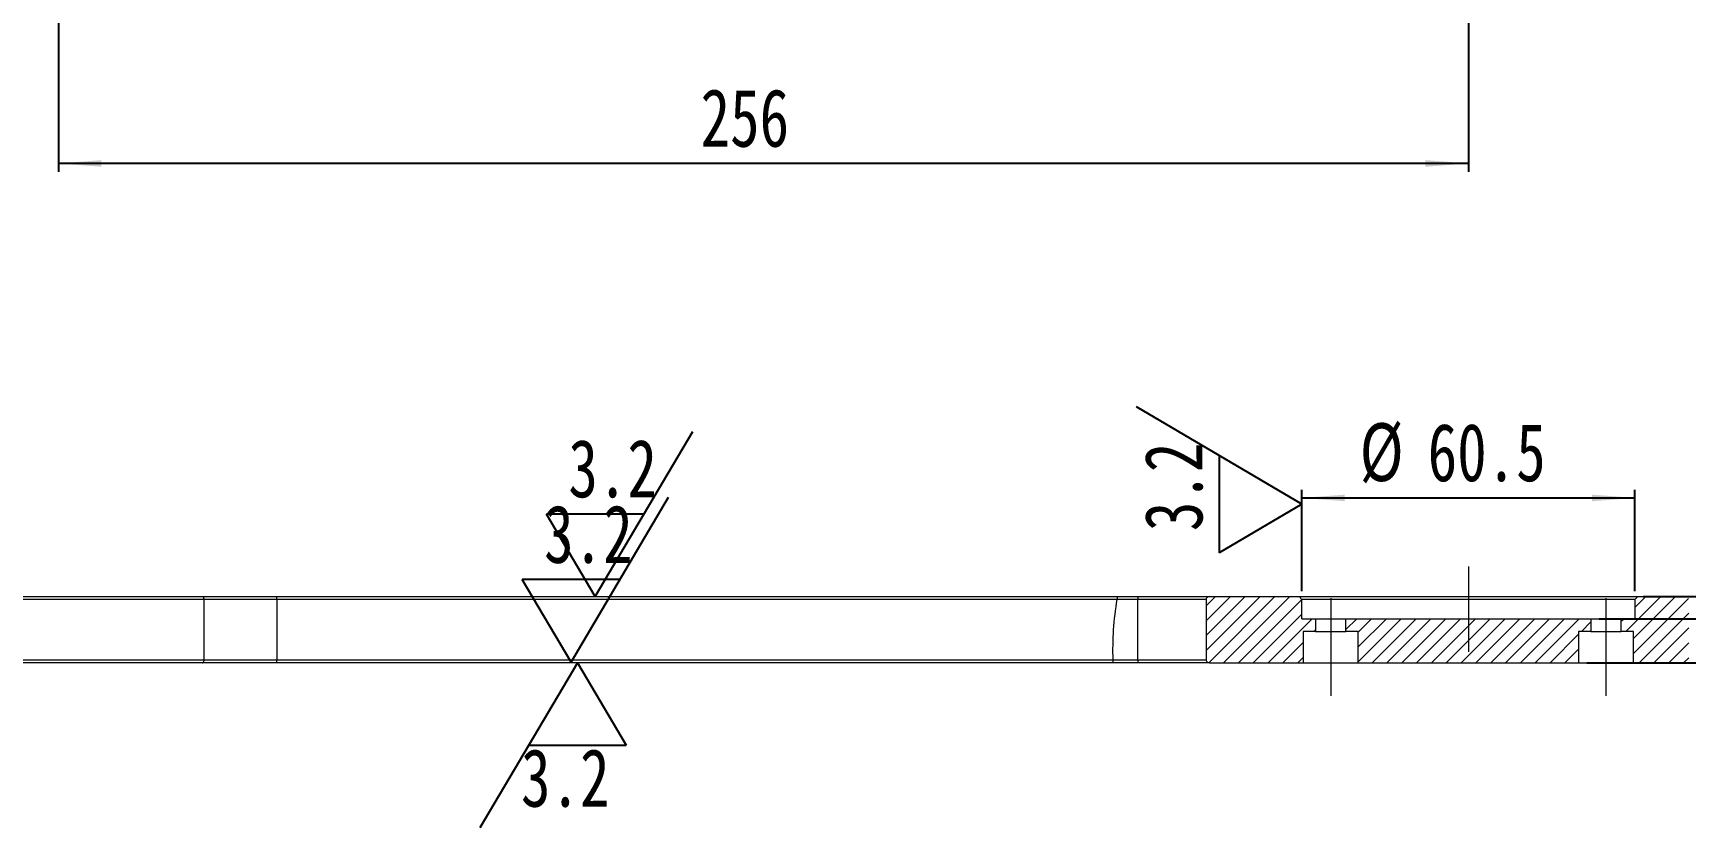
# Model space of a CAD drawing. Header units: millimetres. Extents: x 12 to 1160, y 8 to 1479.
# Drawn here: x 277 to 777, y 767 to 1008 of the extents above; entities that cross this region are included whole.
import ezdxf

# ---------------------------------------------------------------- set-up
doc = ezdxf.new("R2010")
doc.units = ezdxf.units.MM
doc.linetypes.add('SLD-中心线', pattern=[34.29, 30.48, -1.27, 1.27, -1.27])
doc.linetypes.add('SLD-实线', pattern=[0])
doc.layers.add('标注层', color=96, linetype='SLD-实线')
doc.styles.add('SLDTEXTSTYLE3', font='HYSWLONGFANGSONG.TTF')
doc.dimstyles.new('SLDDIMSTYLE1', dxfattribs={"dimtxt": 17.5, "dimasz": 13, "dimexe": 0, "dimexo": 0.0625, "dimgap": 4.375, "dimtad": 1, "dimlfac": 3, "dimrnd": 1e-09, "dimzin": 12, "dimdsep": 46, "dimtxsty": 'SLDTEXTSTYLE3', "dimsah": 1, "dimcen": 0.09, "dimadec": 0, "dimazin": 3, "dimtfac": 1, "dimtofl": 0, "dimtmove": 0, "dimatfit": 3, "dimfxl": 0, "dimfrac": 2, "dimtolj": 1, "dimtzin": 12, "dimarcsym": 0})
doc.dimstyles.new('SLDDIMSTYLE2', dxfattribs={"dimtxt": 17.5, "dimasz": 13, "dimexe": 0, "dimexo": 0.0625, "dimgap": 4.375, "dimtad": 1, "dimdec": 3, "dimlfac": 3, "dimrnd": 1e-09, "dimzin": 12, "dimdsep": 46, "dimtxsty": 'SLDTEXTSTYLE3', "dimsah": 1, "dimcen": 0.09, "dimadec": 0, "dimazin": 3, "dimtfac": 1, "dimtdec": 3, "dimtofl": 0, "dimtmove": 0, "dimatfit": 3, "dimfxl": 0, "dimfrac": 2, "dimtolj": 1, "dimtzin": 12, "dimarcsym": 0})
doc.dimstyles.new('SLDDIMSTYLE6', dxfattribs={"dimtxt": 17.5, "dimasz": 13, "dimexe": 0, "dimexo": 0.0625, "dimgap": 4.375, "dimtad": 1, "dimlfac": 3, "dimrnd": 1e-09, "dimzin": 12, "dimdsep": 46, "dimtxsty": 'SLDTEXTSTYLE3', "dimsah": 1, "dimcen": 0.09, "dimadec": 0, "dimazin": 3, "dimtol": 1, "dimtp": 0.5, "dimtfac": 1, "dimtmove": 0, "dimatfit": 0, "dimfxl": 0, "dimfrac": 2, "dimtolj": 1, "dimtzin": 0, "dimarcsym": 0})

# ---------------------------------------------------------------- blocks, each defined once
blk = doc.blocks.new('_D_1')
at = {"layer": '标注层'}
for p, q in [((284.86, 1153.17), (284.86, 965.67)), ((711.52, 1153.17), (711.52, 965.67)), ((711.52, 968.17), (284.86, 968.17))]:
    blk.add_line(p, q, dxfattribs=at)
for points in [[(284.86, 968.17), (297.86, 967.17), (297.86, 969.17)], [(711.52, 968.17), (698.52, 969.17), (698.52, 967.17)]]:
    blk.add_solid(points, dxfattribs=at)
at = {"layer": '标注层', "insert": (479.19, 990.73, 0.17), "char_height": 17.5, "attachment_point": 1, "style": 'SLDTEXTSTYLE3'}
blk.add_mtext('256', dxfattribs=at)
blk = doc.blocks.new('_D_32')
at = {"layer": '标注层'}
for p, q in [((823.74, 837.07), (823.74, 883.58)), ((764.44, 837.07), (826.24, 837.07)), ((823.74, 830.4), (823.74, 837.07)), ((751.11, 830.4), (826.24, 830.4)), ((823.74, 830.4), (823.74, 810.4))]:
    blk.add_line(p, q, dxfattribs=at)
for points in [[(823.74, 837.07), (824.74, 850.07), (822.74, 850.07)], [(823.74, 830.4), (822.74, 817.4), (824.74, 817.4)]]:
    blk.add_solid(points, dxfattribs=at)
at = {"layer": '标注层', "attachment_point": 1, "rotation": 90, "style": 'SLDTEXTSTYLE3'}
for s, insert, char_height in [('0.10', (795.36, 865.16, 0.17), 10.5), ('0', (808.42, 865.16, 0.17), 10.5), ('+', (795.36, 858.7, 0.17), 10.5), ('4', (801.18, 835.71, 0.17), 17.5)]:
    blk.add_mtext(s, dxfattribs=dict(at, insert=insert, char_height=char_height))
blk = doc.blocks.new('_D_33')
at = {"layer": '标注层'}
for p, q in [((861.04, 837.07), (861.04, 894.72)), ((764.44, 837.07), (863.54, 837.07)), ((861.04, 837.07), (861.04, 817.07)), ((747.36, 817.07), (863.54, 817.07)), ((861.04, 817.07), (861.04, 797.07))]:
    blk.add_line(p, q, dxfattribs=at)
for points in [[(861.04, 837.07), (862.04, 850.07), (860.04, 850.07)], [(861.04, 817.07), (860.04, 804.07), (862.04, 804.07)]]:
    blk.add_solid(points, dxfattribs=at)
at = {"layer": '标注层', "attachment_point": 1, "rotation": 90, "style": 'SLDTEXTSTYLE3'}
for s, insert, char_height in [('0.10', (832.65, 876.3, 0.17), 10.5), ('0', (845.72, 876.3, 0.17), 10.5), ('+', (832.65, 869.84, 0.17), 10.5), ('12', (838.48, 839.16, 0.17), 17.5)]:
    blk.add_mtext(s, dxfattribs=dict(at, insert=insert, char_height=char_height))
blk = doc.blocks.new('_D_34')
at = {"layer": '标注层'}
for p, q in [((661.11, 838.74), (661.11, 869.44)), ((661.11, 866.94), (761.94, 866.94)), ((761.94, 838.74), (761.94, 869.44))]:
    blk.add_line(p, q, dxfattribs=at)
for points in [[(661.11, 866.94), (674.11, 865.94), (674.11, 867.94)], [(761.94, 866.94), (748.94, 867.94), (748.94, 865.94)]]:
    blk.add_solid(points, dxfattribs=at)
at = {"layer": '标注层', "char_height": 17.5, "attachment_point": 1, "style": 'SLDTEXTSTYLE3'}
for s, insert in [('%%c', (678.64, 889.57, 0.17)), ('60.5', (699.21, 889.5, 0.17))]:
    blk.add_mtext(s, dxfattribs=dict(at, insert=insert))
blk = doc.blocks.new('SW_SFSYMBOL_2')
at = {"layer": '标注层', "color": 0}
for p, q in [((8.15, -25), (37.64, 25)), ((8.15, -25), (-6.6, 0)), ((22.9, 0), (-6.6, 0))]:
    blk.add_line(p, q, dxfattribs=at)
at = {"layer": '标注层', "color": 0, "insert": (0, 22.56), "char_height": 17.5, "attachment_point": 1, "style": 'SLDTEXTSTYLE3'}
blk.add_mtext('3.2', dxfattribs=at)
blk = doc.blocks.new('SW_SFSYMBOL_3')
at = {"layer": '标注层', "color": 0}
for p, q in [((8.15, -25), (37.64, 25)), ((8.15, -25), (-6.6, 0)), ((22.9, 0), (-6.6, 0))]:
    blk.add_line(p, q, dxfattribs=at)
at = {"layer": '标注层', "color": 0, "insert": (0, 22.56), "char_height": 17.5, "attachment_point": 1, "style": 'SLDTEXTSTYLE3'}
blk.add_mtext('3.2', dxfattribs=at)
blk = doc.blocks.new('SW_SFSYMBOL_4')
at = {"layer": '标注层', "color": 0}
for p, q in [((17.04, 48.64), (-12.46, -1.36)), ((17.04, 48.64), (31.78, 23.64)), ((2.29, 23.64), (31.78, 23.64))]:
    blk.add_line(p, q, dxfattribs=at)
at = {"layer": '标注层', "color": 0, "insert": (0, 22.56), "char_height": 17.5, "attachment_point": 1, "style": 'SLDTEXTSTYLE3'}
blk.add_mtext('3.2', dxfattribs=at)
blk = doc.blocks.new('SW_SFSYMBOL_5')
at = {"layer": '标注层', "color": 0}
for p, q in [((25, 8.15), (-25, 37.64)), ((0, 22.9), (0, -6.6)), ((25, 8.15), (0, -6.6))]:
    blk.add_line(p, q, dxfattribs=at)
at = {"layer": '标注层', "color": 0, "insert": (-22.56, 0), "char_height": 17.5, "attachment_point": 1, "rotation": 90, "style": 'SLDTEXTSTYLE3'}
blk.add_mtext('3.2', dxfattribs=at)

msp = doc.modelspace()

# ---------------------------------------------------------------- hatches: boundary and pattern name
at = {"linetype": 'SLD-实线', "lineweight": 0}
h = msp.add_hatch(dxfattribs=at)
h.set_pattern_fill('ANSI31', style=0)
edge = h.paths.add_edge_path(flags=0)
edge.add_spline(control_points=[(603.94308, 817.90417), (603.94655, 817.81083), (603.95023, 817.71621), (603.9538, 817.62815), (603.95736, 817.54008), (603.9609, 817.45614), (603.96407, 817.38327), (603.96723, 817.31042), (603.97009, 817.24663), (603.97234, 817.1972), (603.9746, 817.14781), (603.9763, 817.1114), (603.97725, 817.091), (603.97788, 817.07764), (603.9782, 817.07083), (603.9782, 817.07083)], knot_values=[0, 0, 0, 0, 0.000168123, 0.000168123, 0.000168123, 0.000336247, 0.000336247, 0.000336247, 0.000504347, 0.000504347, 0.000504347, 0.000672315, 0.000672315, 0.000672315, 0.000781415, 0.000781415, 0.000781415, 0.000781415], weights=[1, 1, 1, 1, 1, 1, 1, 1, 1, 1, 1, 1, 1, 1, 1, 1], degree=3, periodic=0)
edge.add_spline(control_points=[(603.9782, 817.07083), (603.9782, 817.07083), (603.97744, 817.08691), (603.97601, 817.11773), (603.97457, 817.14855), (603.97243, 817.19496), (603.96981, 817.25311), (603.9672, 817.3113), (603.96405, 817.38283), (603.96069, 817.46181), (603.95734, 817.54086), (603.95369, 817.62954), (603.95011, 817.72052), (603.94774, 817.7806), (603.94537, 817.84257), (603.94308, 817.90417)], knot_values=[0, 0, 0, 0, 0.000167755, 0.000167755, 0.000167755, 0.000335504, 0.000335504, 0.000335504, 0.000503347, 0.000503347, 0.000503347, 0.000671358, 0.000671358, 0.000671358, 0.000781415, 0.000781415, 0.000781415, 0.000781415], weights=[1, 1, 1, 1, 1, 1, 1, 1, 1, 1, 1, 1, 1, 1, 1, 1], degree=3, periodic=0)
edge.add_spline(control_points=[(603.94308, 817.90417), (603.82003, 821.21176), (603.88964, 824.55826), (604.14328, 827.90417)], knot_values=[0.796108598, 0.796108598, 0.796108598, 0.796108598, 0.811451746, 0.811451746, 0.811451746, 0.811451746], weights=[1, 1, 1, 1], degree=3, periodic=0)
edge.add_spline(control_points=[(604.14328, 827.90417), (604.148, 827.96639), (604.15281, 828.02899), (604.15753, 828.08966), (604.16461, 828.18054), (604.17164, 828.26911), (604.17801, 828.34805), (604.18436, 828.42673), (604.19021, 828.498), (604.19502, 828.55598), (604.19982, 828.61386), (604.20371, 828.66008), (604.2063, 828.69078), (604.20889, 828.72148), (604.21026, 828.7375), (604.21026, 828.7375)], knot_values=[0, 0, 0, 0, 0.000112324, 0.000112324, 0.000112324, 0.000281951, 0.000281951, 0.000281951, 0.000451007, 0.000451007, 0.000451007, 0.000619777, 0.000619777, 0.000619777, 0.000788565, 0.000788565, 0.000788565, 0.000788565], weights=[1, 1, 1, 1, 1, 1, 1, 1, 1, 1, 1, 1, 1, 1, 1, 1], degree=3, periodic=0)
edge.add_spline(control_points=[(604.21026, 828.7375), (604.21026, 828.7375), (604.20969, 828.73084), (604.20858, 828.71775), (604.20687, 828.69754), (604.2038, 828.66129), (604.19969, 828.61206), (604.19556, 828.56268), (604.19027, 828.49886), (604.18433, 828.42597), (604.17838, 828.353), (604.17162, 828.2689), (604.16466, 828.18068), (604.15771, 828.09246), (604.15037, 827.99768), (604.14328, 827.90417)], knot_values=[0, 0, 0, 0, 0.000108854, 0.000108854, 0.000108854, 0.000278398, 0.000278398, 0.000278398, 0.000448452, 0.000448452, 0.000448452, 0.000618679, 0.000618679, 0.000618679, 0.000788895, 0.000788895, 0.000788895, 0.000788895], weights=[1, 1, 1, 1, 1, 1, 1, 1, 1, 1, 1, 1, 1, 1, 1, 1], degree=3, periodic=0)
edge.add_spline(control_points=[(604.14328, 827.90417), (603.88964, 824.55826), (603.82003, 821.21176), (603.94308, 817.90417)], knot_values=[0.188548254, 0.188548254, 0.188548254, 0.188548254, 0.203891402, 0.203891402, 0.203891402, 0.203891402], weights=[1, 1, 1, 1], degree=3, periodic=0)
edge.add_spline(control_points=[(603.94308, 817.90417), (603.94655, 817.81083), (603.95023, 817.71621), (603.9538, 817.62815), (603.95736, 817.54008), (603.9609, 817.45614), (603.96407, 817.38327), (603.96723, 817.31042), (603.97009, 817.24663), (603.97234, 817.1972), (603.9746, 817.14781), (603.9763, 817.1114), (603.97725, 817.091), (603.97788, 817.07764), (603.9782, 817.07083), (603.9782, 817.07083)], knot_values=[0, 0, 0, 0, 0.000168123, 0.000168123, 0.000168123, 0.000336247, 0.000336247, 0.000336247, 0.000504347, 0.000504347, 0.000504347, 0.000672315, 0.000672315, 0.000672315, 0.000781415, 0.000781415, 0.000781415, 0.000781415], weights=[1, 1, 1, 1, 1, 1, 1, 1, 1, 1, 1, 1, 1, 1, 1, 1], degree=3, periodic=0)
edge.add_spline(control_points=[(603.9782, 817.07083), (603.9782, 817.07083), (603.97744, 817.08691), (603.97601, 817.11773), (603.97457, 817.14855), (603.97243, 817.19496), (603.96981, 817.25311), (603.9672, 817.3113), (603.96405, 817.38283), (603.96069, 817.46181), (603.95734, 817.54086), (603.95369, 817.62954), (603.95011, 817.72052), (603.94774, 817.7806), (603.94537, 817.84257), (603.94308, 817.90417)], knot_values=[0, 0, 0, 0, 0.000167755, 0.000167755, 0.000167755, 0.000335504, 0.000335504, 0.000335504, 0.000503347, 0.000503347, 0.000503347, 0.000671358, 0.000671358, 0.000671358, 0.000781415, 0.000781415, 0.000781415, 0.000781415], weights=[1, 1, 1, 1, 1, 1, 1, 1, 1, 1, 1, 1, 1, 1, 1, 1], degree=3, periodic=0)
edge.add_spline(control_points=[(603.94308, 817.90417), (603.71757, 823.96566), (604.13911, 830.15785), (605.15458, 836.2375)], knot_values=[0.796108598, 0.796108598, 0.796108598, 0.796108598, 0.824226459, 0.824226459, 0.824226459, 0.824226459], weights=[1, 1, 1, 1], degree=3, periodic=0)
edge.add_spline(control_points=[(605.15458, 836.2375), (605.17033, 836.33183), (605.18645, 836.42744), (605.20159, 836.51642), (605.21673, 836.60542), (605.2313, 836.69027), (605.24401, 836.76378), (605.25664, 836.83685), (605.26778, 836.90076), (605.27637, 836.9499), (605.28485, 836.99835), (605.29108, 837.03379), (605.29447, 837.05305), (605.29655, 837.06484), (605.29761, 837.07083), (605.29761, 837.07083)], knot_values=[0, 0, 0, 0, 0.000172145, 0.000172145, 0.000172145, 0.000344349, 0.000344349, 0.000344349, 0.000515558, 0.000515558, 0.000515558, 0.000684387, 0.000684387, 0.000684387, 0.000786761, 0.000786761, 0.000786761, 0.000786761], weights=[1, 1, 1, 1, 1, 1, 1, 1, 1, 1, 1, 1, 1, 1, 1, 1], degree=3, periodic=0)
edge.add_spline(control_points=[(605.29761, 837.07083), (605.29761, 837.07083), (605.29483, 837.05507), (605.28953, 837.02494), (605.28423, 836.99481), (605.27628, 836.9495), (605.26642, 836.89287), (605.25648, 836.83585), (605.24433, 836.76582), (605.23104, 836.68855), (605.21755, 836.61017), (605.20253, 836.52222), (605.18725, 836.43185), (605.17651, 836.36839), (605.16547, 836.30274), (605.15458, 836.2375)], knot_values=[0, 0, 0, 0, 0.00016602, 0.00016602, 0.00016602, 0.000331966, 0.000331966, 0.000331966, 0.000499057, 0.000499057, 0.000499057, 0.000668564, 0.000668564, 0.000668564, 0.000786755, 0.000786755, 0.000786755, 0.000786755], weights=[1, 1, 1, 1, 1, 1, 1, 1, 1, 1, 1, 1, 1, 1, 1, 1], degree=3, periodic=0)
edge.add_spline(control_points=[(605.15458, 836.2375), (604.13911, 830.15785), (603.71757, 823.96566), (603.94308, 817.90417)], knot_values=[0.175773541, 0.175773541, 0.175773541, 0.175773541, 0.203891402, 0.203891402, 0.203891402, 0.203891402], weights=[1, 1, 1, 1], degree=3, periodic=0)
h = msp.add_hatch(dxfattribs=at)
h.set_pattern_fill('ANSI31', style=0)
edge = h.paths.add_edge_path(flags=0)
edge.add_line((665.27453, 826.57083), (665.27453, 830.40417))
edge.add_line((665.27453, 830.40417), (661.10787, 830.40417))
edge.add_line((661.10787, 830.40417), (661.10787, 836.2375))
edge.add_line((661.10787, 836.2375), (660.27453, 837.07083))
edge.add_line((660.27453, 837.07083), (633.17517, 837.07083))
edge.add_spline(control_points=[(633.17517, 837.07083), (633.10899, 837.07083), (633.04254, 837.06489), (632.97742, 837.05309), (632.85539, 837.03097), (632.73512, 836.98739), (632.62837, 836.92427), (632.52634, 836.86393), (632.43328, 836.78334), (632.36212, 836.68854), (632.30054, 836.6065), (632.25349, 836.51075), (632.22871, 836.41121), (632.21462, 836.3546), (632.20732, 836.29584), (632.20732, 836.2375)], knot_values=[0.000767288, 0.000767288, 0.000767288, 0.000767288, 0.000886194, 0.000886194, 0.000886194, 0.001110105, 0.001110105, 0.001110105, 0.001324519, 0.001324519, 0.001324519, 0.001509833, 0.001509833, 0.001509833, 0.001614571, 0.001614571, 0.001614571, 0.001614571], weights=[1, 1, 1, 1, 1, 1, 1, 1, 1, 1, 1, 1, 1, 1, 1, 1], degree=3, periodic=0)
edge.add_line((632.20732, 836.2375), (632.20732, 817.90417))
edge.add_spline(control_points=[(632.20732, 817.90417), (632.20732, 817.89756), (632.20742, 817.89095), (632.2076, 817.88435), (632.20985, 817.80336), (632.2264, 817.72172), (632.25521, 817.646), (632.2841, 817.57009), (632.32587, 817.49819), (632.37643, 817.43462), (632.43153, 817.36532), (632.49825, 817.30422), (632.57114, 817.25397), (632.654, 817.19686), (632.74672, 817.15237), (632.84264, 817.12197), (632.94954, 817.08808), (633.06302, 817.07083), (633.17517, 817.07083)], knot_values=[0.001761637, 0.001761637, 0.001761637, 0.001761637, 0.001773364, 0.001773364, 0.001773364, 0.001918917, 0.001918917, 0.001918917, 0.002064614, 0.002064614, 0.002064614, 0.002223426, 0.002223426, 0.002223426, 0.002404103, 0.002404103, 0.002404103, 0.00260581, 0.00260581, 0.00260581, 0.00260581], weights=[1, 1, 1, 1, 1, 1, 1, 1, 1, 1, 1, 1, 1, 1, 1, 1, 1, 1, 1], degree=3, periodic=0)
edge.add_line((633.17517, 817.07083), (661.52453, 817.07083))
edge.add_line((661.52453, 817.07083), (661.52453, 826.57083))
edge.add_line((661.52453, 826.57083), (665.27453, 826.57083))
h = msp.add_hatch(dxfattribs=at)
h.set_pattern_fill('ANSI31', style=0)
edge = h.paths.add_edge_path(flags=0)
edge.add_line((761.52453, 826.57083), (761.52453, 817.07083))
edge.add_line((761.52453, 817.07083), (777.35787, 817.07083))
edge.add_arc((777.35787, 817.90417), 0.83333, 270, 360)
edge.add_line((778.1912, 817.90417), (778.1912, 836.2375))
edge.add_arc((777.35787, 836.2375), 0.83333, 0, 90)
edge.add_line((777.35787, 837.07083), (762.77453, 837.07083))
edge.add_line((762.77453, 837.07083), (761.9412, 836.2375))
edge.add_line((761.9412, 836.2375), (761.9412, 830.40417))
edge.add_line((761.9412, 830.40417), (757.77453, 830.40417))
edge.add_line((757.77453, 830.40417), (757.77453, 826.57083))
edge.add_line((757.77453, 826.57083), (761.52453, 826.57083))
h = msp.add_hatch(dxfattribs=at)
h.set_pattern_fill('ANSI31', style=0)
h.paths.add_polyline_path([(748.60787, 830.40417), (674.4412, 830.40417), (674.4412, 826.57083), (678.1912, 826.57083), (678.1912, 817.07083), (744.85787, 817.07083), (744.85787, 826.57083), (748.60787, 826.57083)], flags=0)

# ---------------------------------------------------------------- linework, layer by layer
at = {"color": 7, "linetype": 'SLD-中心线', "lineweight": 0, "ltscale": 1.666667}
for p, q in [((711.52453, 846.2375), (711.52453, 820.40417)), ((669.85787, 836.57083), (669.85787, 807.07083)), ((753.1912, 807.07083), (753.1912, 836.57083))]:
    msp.add_line(p, q, dxfattribs=at)
at = {"color": 8, "linetype": 'SLD-实线', "lineweight": 15}
for p, q in [((328.95372, 836.2375), (218.1912, 836.2375)), ((611.52453, 836.2375), (605.15458, 836.2375)), ((632.20732, 836.2375), (611.52453, 836.2375)), ((218.1912, 817.90417), (328.95372, 817.90417)), ((603.94308, 817.90417), (611.52453, 817.90417)), ((611.52453, 817.90417), (632.22818, 817.90417))]:
    msp.add_line(p, q, dxfattribs=at)
at = {"color": 7, "linetype": 'SLD-实线', "lineweight": 15}
for p, q in [((219.02453, 837.07083), (328.40252, 837.07083)), ((328.40252, 837.07083), (351.00165, 837.07083)), ((328.95372, 817.90417), (328.95372, 836.2375)), ((351.00165, 836.2375), (328.95372, 836.2375)), ((351.00165, 836.2375), (351.00165, 837.07083)), ((351.00165, 837.07083), (605.29761, 837.07083)), ((351.00165, 836.2375), (351.00165, 817.90417)), ((605.15458, 836.2375), (351.00165, 836.2375)), ((605.29761, 837.07083), (611.52453, 837.07083)), ((611.52453, 837.07083), (611.52453, 836.2375)), ((611.52453, 837.07083), (633.17517, 837.07083)), ((611.52453, 817.90417), (611.52453, 836.2375)), ((632.20732, 836.2375), (632.20732, 817.90417)), ((633.17517, 837.07083), (660.27453, 837.07083)), ((661.10787, 836.2375), (660.27453, 837.07083)), ((660.27453, 837.07083), (762.77453, 837.07083)), ((761.9412, 836.2375), (661.10787, 836.2375)), ((661.10787, 830.40417), (661.10787, 836.2375)), ((762.77453, 837.07083), (761.9412, 836.2375)), ((761.9412, 836.2375), (761.9412, 830.40417)), ((762.77453, 837.07083), (777.35787, 837.07083)), ((661.10787, 830.40417), (665.27453, 830.40417)), ((665.27453, 830.40417), (665.27453, 826.57083)), ((665.27453, 830.40417), (674.4412, 830.40417)), ((674.4412, 826.57083), (674.4412, 830.40417)), ((674.4412, 830.40417), (748.60787, 830.40417)), ((748.60787, 830.40417), (748.60787, 826.57083)), ((748.60787, 830.40417), (757.77453, 830.40417)), ((757.77453, 826.57083), (757.77453, 830.40417)), ((757.77453, 830.40417), (761.9412, 830.40417)), ((665.27453, 826.57083), (661.52453, 826.57083)), ((661.52453, 826.57083), (661.52453, 817.07083)), ((665.27453, 826.57083), (674.4412, 826.57083)), ((678.1912, 826.57083), (674.4412, 826.57083)), ((678.1912, 817.07083), (678.1912, 826.57083)), ((748.60787, 826.57083), (744.85787, 826.57083)), ((744.85787, 826.57083), (744.85787, 817.07083)), ((748.60787, 826.57083), (757.77453, 826.57083)), ((761.52453, 826.57083), (757.77453, 826.57083)), ((761.52453, 817.07083), (761.52453, 826.57083)), ((328.40252, 817.07083), (219.02453, 817.07083)), ((351.00165, 817.07083), (328.40252, 817.07083)), ((328.95372, 817.90417), (351.00165, 817.90417)), ((351.00165, 817.07083), (351.00165, 817.90417)), ((351.00165, 817.90417), (603.94308, 817.90417)), ((603.9782, 817.07083), (351.00165, 817.07083)), ((611.52453, 817.07083), (603.9782, 817.07083)), ((611.52453, 817.90417), (611.52453, 817.07083)), ((633.17517, 817.07083), (611.52453, 817.07083)), ((633.17517, 817.07083), (661.52453, 817.07083)), ((661.52453, 817.07083), (678.1912, 817.07083)), ((678.1912, 817.07083), (744.85787, 817.07083)), ((744.85787, 817.07083), (761.52453, 817.07083)), ((761.52453, 817.07083), (777.35787, 817.07083))]:
    msp.add_line(p, q, dxfattribs=at)
at = {"color": 7, "linetype": 'SLD-实线', "lineweight": 15, "flags": 128}
for points in [[(328.95372, 836.2375), (328.94313, 836.40008), (328.91176, 836.5564), (328.86083, 836.70048), (328.79228, 836.82676), (328.70875, 836.93039), (328.61346, 837.0074), (328.51006, 837.05482), (328.40252, 837.07083)], [(328.40252, 817.07083), (328.51006, 817.08685), (328.61346, 817.13427), (328.70875, 817.21128), (328.79228, 817.31491), (328.86083, 817.44119), (328.91176, 817.58526), (328.94313, 817.74159), (328.95372, 817.90417)]]:
    msp.add_lwpolyline(points, dxfattribs=at)
at = {"color": 7, "linetype": 'SLD-实线', "lineweight": 15}
msp.add_open_spline([(605.15458, 836.2375), (604.13911, 830.15785), (603.71757, 823.96566), (603.94308, 817.90417)], degree=3, dxfattribs=at)
for points, knots in [([(605.29761, 837.07083), (605.29761, 837.07083), (605.28132, 836.97894), (605.22786, 836.67084), (605.19109, 836.45609), (605.15458, 836.2375)], [0, 0, 0, 0, 0.5, 0.5, 1, 1, 1, 1]), ([(633.17517, 837.07083), (632.93992, 837.07083), (632.70036, 836.99405), (632.4256, 836.77442), (632.34659, 836.68197), (632.23793, 836.47399), (632.20732, 836.35549), (632.20732, 836.2375)], [0, 0, 0, 0, 0.5, 0.5, 0.75, 0.75, 1, 1, 1, 1]), ([(603.94308, 817.90417), (603.95126, 817.68413), (603.96025, 817.46899), (603.97384, 817.16147), (603.9782, 817.07083), (603.9782, 817.07083)], [0, 0, 0, 0, 0.5, 0.5, 1, 1, 1, 1]), ([(632.20732, 817.90417), (632.20732, 817.78556), (632.23776, 817.66797), (632.34683, 817.45926), (632.42532, 817.36741), (632.70188, 817.14654), (632.93784, 817.07083), (633.17517, 817.07083)], [0, 0, 0, 0, 0.25, 0.25, 0.5, 0.5, 1, 1, 1, 1])]:
    msp.add_open_spline(points, degree=3, knots=knots, dxfattribs=at)

# ---------------------------------------------------------------- block references
at = {"layer": '标注层'}
for name, p in [('SW_SFSYMBOL_5', (636.10912, 856.90213)), ('SW_SFSYMBOL_2', (439.19776, 862.06958)), ('SW_SFSYMBOL_3', (431.85268, 842.21893)), ('SW_SFSYMBOL_4', (424.86281, 768.43572))]:
    msp.add_blockref(name, p, dxfattribs=at)

# ---------------------------------------------------------------- dimensions: what is measured, and where the dimension line sits
for base, p1, p2, angle, dimstyle, picture, middle in [((284.85787, 979.0016), (711.52453, 1155.66827), (284.85787, 1155.66827), 0, 'SLDDIMSTYLE1', '_D_1', (494.52342, 979.0016)), ((861.03858, 817.07083), (761.9412, 837.07083), (744.85787, 817.07083), 90, 'SLDDIMSTYLE6', '_D_33', (861.03858, 866.93952)), ((823.7428, 837.07083), (748.60787, 830.40417), (761.9412, 837.07083), 90, 'SLDDIMSTYLE6', '_D_32', (823.7428, 859.64519))]:
    dim = msp.add_linear_dim(base=base, p1=p1, p2=p2, angle=angle, dimstyle=dimstyle, dxfattribs=at)
    dim.commit()
    dim.dimension.update_dxf_attribs({"geometry": picture, "text_midpoint": middle, "dimtype": 160})
dim = msp.add_linear_dim(base=(761.9412, 866.93952), p1=(661.10787, 836.2375), p2=(761.9412, 836.2375), text='%%c<>', dimstyle='SLDDIMSTYLE2', dxfattribs=at)
dim.commit()
dim.dimension.update_dxf_attribs({"geometry": '_D_34', "text_midpoint": (708.09128, 866.93952), "dimtype": 160})

doc.saveas('drawing.dxf')
